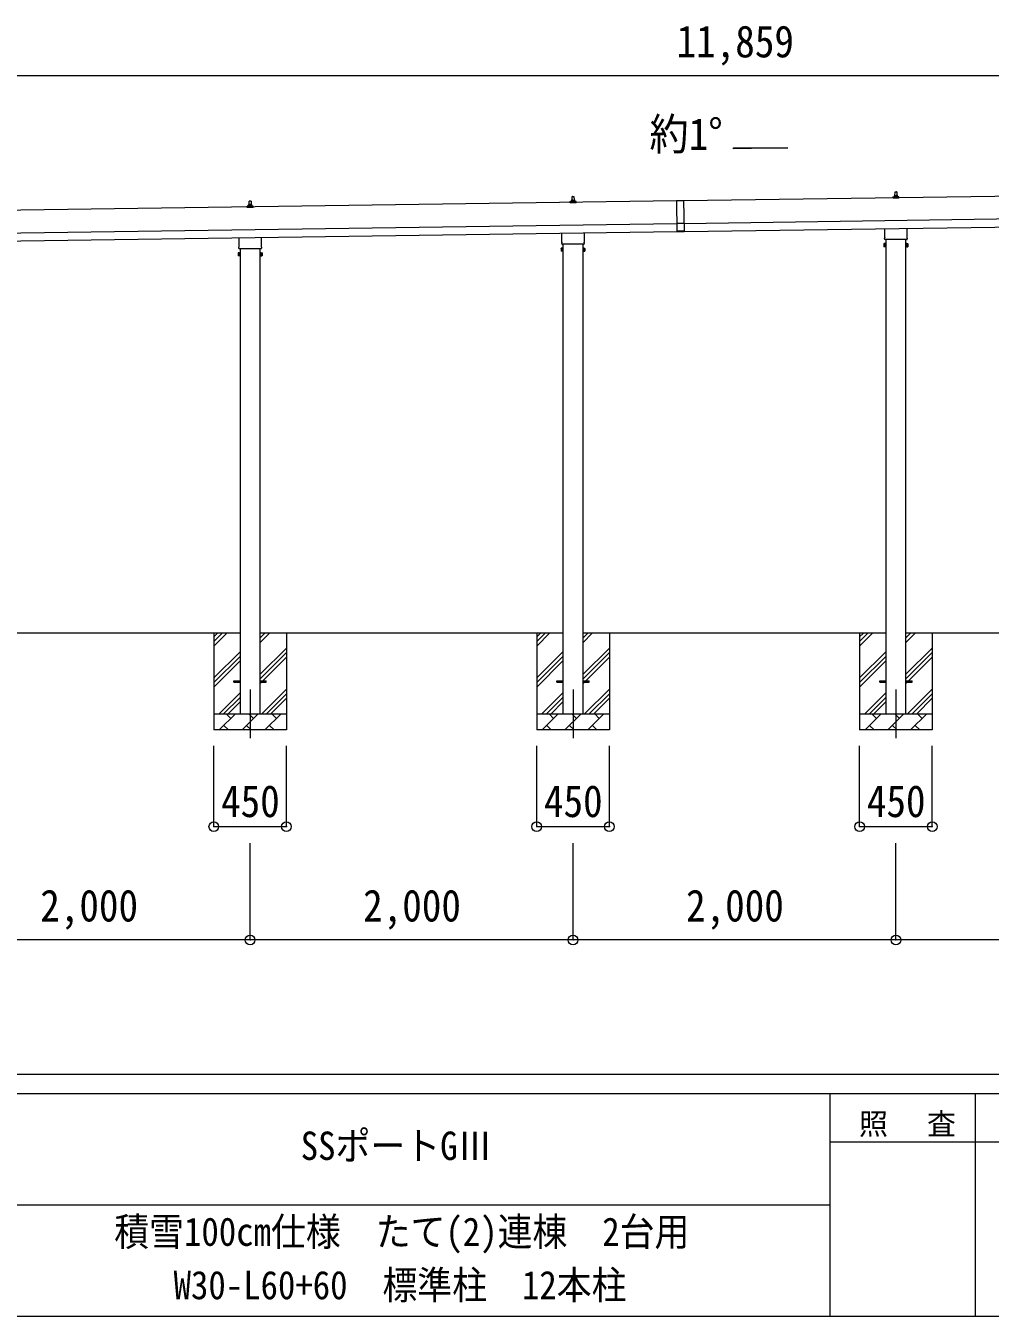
# Model space of a CAD drawing. Units: millimetres at full size, sheet at 1:60. Extents: x -16864 to 16864, y -11640 to 11640.
# Drawn here: x 422 to 6395, y -11640 to -3646 of the extents above; entities that cross this region are included whole.
import ezdxf
from ezdxf.enums import TextEntityAlignment as Align

# ---------------------------------------------------------------- set-up
doc = ezdxf.new("R2010")
doc.units = ezdxf.units.MM
doc.header["$LTSCALE"] = 60
doc.header["$PDMODE"] = 32
doc.header["$PDSIZE"] = 60
doc.linetypes.add('CHAIN1', pattern=[8, 5, -1, 1, -1])
for name, color, linetype, lineweight in [('0-1_Defpoints', 7, 'CHAIN1', 9), ('0-2_TEXT1', 4, 'Continuous', 9), ('0-3_SHAPE', 7, 'Continuous', 9), ('0-7_PARTS2', 7, 'Continuous', 9), ('0-8_TABLE1', 6, 'Continuous', 9), ('F-0', 7, 'Continuous', 9)]:
    doc.layers.add(name, color=color, linetype=linetype, lineweight=lineweight)
doc.styles.add('ＭＳ ゴシック', font='')
doc.styles.get('ＭＳ ゴシック').set_extended_font_data('MS Gothic')

msp = doc.modelspace()

# ---------------------------------------------------------------- linework, layer by layer
at = {"layer": '0-1_Defpoints'}
for p, q in [((1811.45, -7758.15), (1811.45, -8107.15)), ((3811.45, -7758.15), (3811.45, -8107.15)), ((5811.45, -7758.15), (5811.45, -8107.15))]:
    msp.add_line(p, q, dxfattribs=at)
at = {"layer": '0-2_TEXT1'}
for p, q in [((5142.29, -4402.32), (4806.29, -4407.12)), ((3805.76, -4726.75), (3806.48, -4703.23)), ((3807.48, -4702.25), (3816.03, -4702.25)), ((3817.03, -4703.23), (3817.76, -4726.75)), ((10707.14, -4641.09), (4496.52, -4729.82)), ((5793.51, -4713.68), (5793.51, -4705.97)), ((5830.01, -4713.68), (5793.51, -4713.68)), ((5793.89, -4705.18), (5829.63, -4705.18)), ((5794.27, -4704.99), (5800.99, -4703.37)), ((5801.38, -4703.18), (5822.14, -4703.18)), ((5801.76, -4702.39), (5801.76, -4698.18)), ((5802.76, -4698.18), (5820.76, -4698.18)), ((5805.76, -4698.18), (5806.48, -4674.66)), ((5807.48, -4673.68), (5816.03, -4673.68)), ((5817.03, -4674.66), (5817.76, -4698.18)), ((5821.76, -4702.39), (5821.76, -4698.18)), ((5829.24, -4704.99), (5822.52, -4703.37)), ((5830.01, -4713.68), (5830.01, -4705.97)), ((4451.52, -4730.46), (-1083.95, -4809.54)), ((1793.51, -4770.82), (1793.51, -4763.11)), ((1830.01, -4770.82), (1793.51, -4770.82)), ((1793.89, -4762.32), (1829.63, -4762.32)), ((1794.27, -4762.14), (1800.99, -4760.51)), ((1801.38, -4760.32), (1822.14, -4760.32)), ((1801.76, -4759.54), (1801.76, -4755.32)), ((1802.76, -4755.32), (1820.76, -4755.32)), ((1805.76, -4755.32), (1806.48, -4731.8)), ((1807.48, -4730.82), (1816.03, -4730.82)), ((1817.03, -4731.8), (1817.76, -4755.32)), ((1821.76, -4759.54), (1821.76, -4755.32)), ((1829.24, -4762.14), (1822.52, -4760.51)), ((1830.01, -4770.82), (1830.01, -4763.11)), ((3793.51, -4742.25), (3793.51, -4734.54)), ((3830.01, -4742.25), (3793.51, -4742.25)), ((3793.89, -4733.75), (3829.63, -4733.75)), ((3794.27, -4733.57), (3800.99, -4731.94)), ((3801.38, -4731.75), (3822.14, -4731.75)), ((3801.76, -4730.96), (3801.76, -4726.75)), ((3802.76, -4726.75), (3820.76, -4726.75)), ((3821.76, -4730.96), (3821.76, -4726.75)), ((3829.24, -4733.57), (3822.52, -4731.94)), ((3830.01, -4742.25), (3830.01, -4734.54)), ((4451.51, -4729.46), (4496.5, -4728.82)), ((4451.51, -4729.46), (4454.26, -4921.94)), ((4496.52, -4729.82), (4451.52, -4730.46)), ((4496.5, -4728.82), (4499.25, -4921.3)), ((4498.52, -4869.8), (10709.14, -4781.08)), ((-1081.95, -4949.52), (4453.52, -4870.44)), ((4498.53, -4870.8), (4453.53, -4871.44)), ((4499.23, -4919.8), (10709.85, -4831.07)), ((-1081.23, -4999.52), (4454.23, -4920.44)), ((3743.15, -4986.24), (3743.15, -4930.6)), ((3879.75, -4928.65), (3879.75, -4986.24)), ((4499.18, -4916.3), (4454.18, -4916.94)), ((4499.25, -4921.3), (4454.26, -4921.94)), ((5743.15, -4957.67), (5743.15, -4902.03)), ((5879.75, -4900.07), (5879.75, -4957.67)), ((1741.45, -5023.58), (1741.45, -5018.08)), ((1743.15, -5014.81), (1743.15, -4959.17)), ((1879.39, -5027.08), (1743.52, -5027.08)), ((1748.95, -5027.08), (1748.95, -7908.15)), ((1873.95, -7908.15), (1873.95, -5027.08)), ((1879.75, -4957.22), (1879.75, -5014.81)), ((1881.45, -5018.08), (1881.45, -5023.58)), ((3737.45, -5024.51), (3738.21, -5023.2)), ((3737.45, -5024.51), (3737.45, -5041.51)), ((3744.45, -5028.1), (3738.21, -5028.1)), ((3741.45, -4995.01), (3741.45, -4989.51)), ((3879.39, -4998.51), (3743.52, -4998.51)), ((3748.95, -4998.51), (3748.95, -7908.15)), ((3873.95, -7908.15), (3873.95, -4998.51)), ((3878.45, -5028.1), (3884.69, -5028.1)), ((3881.45, -4989.51), (3881.45, -4995.01)), ((3885.45, -5024.51), (3884.69, -5023.2)), ((3885.45, -5024.51), (3885.45, -5041.51)), ((5737.45, -4995.94), (5738.21, -4994.62)), ((5737.45, -4995.94), (5737.45, -5012.94)), ((5737.45, -5012.94), (5738.21, -5014.25)), ((5744.45, -4999.53), (5738.21, -4999.53)), ((5744.45, -5009.35), (5738.21, -5009.35)), ((5744.45, -5014.25), (5738.21, -5014.25)), ((5741.45, -4966.44), (5741.45, -4960.94)), ((5879.39, -4969.94), (5743.52, -4969.94)), ((5746.95, -5013.64), (5744.45, -5013.64)), ((5748.95, -4969.94), (5748.95, -7908.15)), ((5873.95, -7908.15), (5873.95, -4969.94)), ((5875.95, -5013.64), (5878.45, -5013.64)), ((5878.45, -4999.53), (5884.69, -4999.53)), ((5878.45, -5009.35), (5884.69, -5009.35)), ((5878.45, -5014.25), (5884.69, -5014.25)), ((5881.45, -4960.94), (5881.45, -4966.44)), ((5885.45, -4995.94), (5884.69, -4994.62)), ((5885.45, -5012.94), (5884.69, -5014.25)), ((5885.45, -4995.94), (5885.45, -5012.94)), ((1737.45, -5053.08), (1738.21, -5051.77)), ((1737.45, -5053.08), (1737.45, -5070.08)), ((1737.45, -5070.08), (1738.21, -5071.4)), ((1744.45, -5056.67), (1738.21, -5056.67)), ((1744.45, -5066.49), (1738.21, -5066.49)), ((1744.45, -5071.4), (1738.21, -5071.4)), ((1746.95, -5070.78), (1744.45, -5070.78)), ((1875.95, -5070.78), (1878.45, -5070.78)), ((1878.45, -5056.67), (1884.69, -5056.67)), ((1878.45, -5066.49), (1884.69, -5066.49)), ((1878.45, -5071.4), (1884.69, -5071.4)), ((1885.45, -5053.08), (1884.69, -5051.77)), ((1885.45, -5070.08), (1884.69, -5071.4)), ((1885.45, -5053.08), (1885.45, -5070.08)), ((3737.45, -5041.51), (3738.21, -5042.83)), ((3744.45, -5037.92), (3738.21, -5037.92)), ((3744.45, -5042.83), (3738.21, -5042.83)), ((3746.95, -5042.21), (3744.45, -5042.21)), ((3875.95, -5042.21), (3878.45, -5042.21)), ((3878.45, -5037.92), (3884.69, -5037.92)), ((3878.45, -5042.83), (3884.69, -5042.83)), ((3885.45, -5041.51), (3884.69, -5042.83)), ((1711.45, -7703.65), (1748.95, -7703.65)), ((1711.45, -7712.65), (1711.45, -7703.65)), ((1711.45, -7703.65), (1748.95, -7703.65)), ((1711.45, -7712.65), (1711.45, -7703.65)), ((1711.45, -7712.65), (1748.95, -7712.65)), ((1711.45, -7712.65), (1748.95, -7712.65)), ((1873.95, -7703.65), (1911.45, -7703.65)), ((1873.95, -7703.65), (1911.45, -7703.65)), ((1873.95, -7712.65), (1911.45, -7712.65)), ((1873.95, -7712.65), (1911.45, -7712.65)), ((1911.45, -7712.65), (1911.45, -7703.65)), ((1911.45, -7712.65), (1911.45, -7703.65)), ((3711.45, -7703.65), (3748.95, -7703.65)), ((3711.45, -7712.65), (3711.45, -7703.65)), ((3711.45, -7703.65), (3748.95, -7703.65)), ((3711.45, -7712.65), (3711.45, -7703.65)), ((3711.45, -7712.65), (3748.95, -7712.65)), ((3711.45, -7712.65), (3748.95, -7712.65)), ((3873.95, -7703.65), (3911.45, -7703.65)), ((3873.95, -7703.65), (3911.45, -7703.65)), ((3873.95, -7712.65), (3911.45, -7712.65)), ((3873.95, -7712.65), (3911.45, -7712.65)), ((3911.45, -7712.65), (3911.45, -7703.65)), ((3911.45, -7712.65), (3911.45, -7703.65)), ((5711.45, -7703.65), (5748.95, -7703.65)), ((5711.45, -7712.65), (5711.45, -7703.65)), ((5711.45, -7703.65), (5748.95, -7703.65)), ((5711.45, -7712.65), (5711.45, -7703.65)), ((5711.45, -7712.65), (5748.95, -7712.65)), ((5711.45, -7712.65), (5748.95, -7712.65)), ((5873.95, -7703.65), (5911.45, -7703.65)), ((5873.95, -7703.65), (5911.45, -7703.65)), ((5873.95, -7712.65), (5911.45, -7712.65)), ((5873.95, -7712.65), (5911.45, -7712.65)), ((5911.45, -7712.65), (5911.45, -7703.65)), ((5911.45, -7712.65), (5911.45, -7703.65))]:
    msp.add_line(p, q, dxfattribs=at)
for points in [[(3744.45, -5042.83), (3744.45, -5023.2), (3738.21, -5023.2)], [(3744.45, -5042.21), (3744.45, -5023.81), (3746.95, -5023.81)], [(3878.45, -5042.21), (3878.45, -5023.81), (3875.95, -5023.81)], [(3878.45, -5042.83), (3878.45, -5023.2), (3884.69, -5023.2)], [(5744.45, -5014.25), (5744.45, -4994.62), (5738.21, -4994.62)], [(5744.45, -5013.64), (5744.45, -4995.24), (5746.95, -4995.24)], [(5878.45, -5013.64), (5878.45, -4995.24), (5875.95, -4995.24)], [(5878.45, -5014.25), (5878.45, -4994.62), (5884.69, -4994.62)], [(1744.45, -5071.4), (1744.45, -5051.77), (1738.21, -5051.77)], [(1744.45, -5070.78), (1744.45, -5052.38), (1746.95, -5052.38)], [(1878.45, -5070.78), (1878.45, -5052.38), (1875.95, -5052.38)], [(1878.45, -5071.4), (1878.45, -5051.77), (1884.69, -5051.77)]]:
    msp.add_lwpolyline(points, dxfattribs=at)
for points in [[(3746.95, -5043.51), (3746.95, -5022.51), (3748.95, -5022.51), (3748.95, -5043.51)], [(3875.95, -5043.51), (3875.95, -5022.51), (3873.95, -5022.51), (3873.95, -5043.51)], [(5746.95, -5014.94), (5746.95, -4993.94), (5748.95, -4993.94), (5748.95, -5014.94)], [(5875.95, -5014.94), (5875.95, -4993.94), (5873.95, -4993.94), (5873.95, -5014.94)], [(1746.95, -5072.08), (1746.95, -5051.08), (1748.95, -5051.08), (1748.95, -5072.08)], [(1875.95, -5072.08), (1875.95, -5051.08), (1873.95, -5051.08), (1873.95, -5072.08)]]:
    msp.add_lwpolyline(points, close=True, dxfattribs=at)
for centre, radius, start, end in [((3807.48, -4703.25), 1, 90, 178.60509), ((3816.03, -4703.25), 1, 1.39491, 90), ((5794.51, -4705.97), 1, 103.62699, 180), ((5800.76, -4702.39), 1, 283.62699, 0), ((5805.84, -4698.81), 4.13, 90, 171.17633), ((5802.76, -4699.18), 1, 90, 180), ((5807.48, -4674.68), 1, 90, 178.60509), ((5815.09, -4698.18), 4.83, 133.60282, 180), ((5808.43, -4698.18), 4.83, 0, 46.39718), ((5816.03, -4674.68), 1, 1.39491, 90), ((5817.67, -4698.81), 4.13, 8.82367, 90), ((5820.76, -4699.18), 1, 0, 90), ((5822.76, -4702.39), 1, 180, 256.37301), ((5829.01, -4705.97), 1, 0, 76.37301), ((1794.51, -4763.11), 1, 103.62699, 180), ((1800.76, -4759.54), 1, 283.62699, 0), ((1805.84, -4755.96), 4.13, 90, 171.17633), ((1802.76, -4756.32), 1, 90, 180), ((1807.48, -4731.82), 1, 90, 178.60509), ((1815.09, -4755.32), 4.83, 133.60282, 180), ((1808.43, -4755.32), 4.83, 0, 46.39718), ((1816.03, -4731.82), 1, 1.39491, 90), ((1817.67, -4755.96), 4.13, 8.82367, 90), ((1820.76, -4756.32), 1, 0, 90), ((1822.76, -4759.54), 1, 180, 256.37301), ((1829.01, -4763.11), 1, 0, 76.37301), ((3794.51, -4734.54), 1, 103.62699, 180), ((3800.76, -4730.96), 1, 283.62699, 0), ((3805.84, -4727.39), 4.13, 90, 171.17633), ((3802.76, -4727.75), 1, 90, 180), ((3815.09, -4726.75), 4.83, 133.60282, 180), ((3808.43, -4726.75), 4.83, 0, 46.39718), ((3817.67, -4727.39), 4.13, 8.82367, 90), ((3820.76, -4727.75), 1, 0, 90), ((3822.76, -4730.96), 1, 180, 256.37301), ((3829.01, -4734.54), 1, 0, 76.37301), ((1745.45, -5018.08), 4, 125.09963, 180), ((1745.45, -5023.58), 4, 180, 194.47751), ((1745.45, -5023.58), 4, 194.47751, 241.04498), ((1877.45, -5023.58), 4, 298.95502, 345.52249), ((1877.45, -5018.08), 4, 0, 54.90037), ((1877.45, -5023.58), 4, 345.52249, 0), ((3753.69, -5033.01), 16.24, 162.41205, 197.58795), ((3741.8, -5025.65), 4.34, 145.61575, 214.38425), ((3745.45, -4989.51), 4, 125.09963, 180), ((3745.45, -4995.01), 4, 180, 194.47751), ((3745.45, -4995.01), 4, 194.47751, 241.04498), ((3877.45, -4995.01), 4, 298.95502, 345.52249), ((3877.45, -4989.51), 4, 0, 54.90037), ((3877.45, -4995.01), 4, 345.52249, 0), ((3869.21, -5033.01), 16.24, 342.41205, 17.58795), ((3881.11, -5025.65), 4.34, 325.61575, 34.38425), ((5741.8, -4997.08), 4.34, 145.61575, 214.38425), ((5753.69, -5004.44), 16.24, 162.41205, 197.58795), ((5741.8, -5011.8), 4.34, 145.61575, 214.38425), ((5745.45, -4960.94), 4, 125.09963, 180), ((5745.45, -4966.44), 4, 180, 194.47751), ((5745.45, -4966.44), 4, 194.47751, 241.04498), ((5877.45, -4966.44), 4, 298.95502, 345.52249), ((5877.45, -4960.94), 4, 0, 54.90037), ((5877.45, -4966.44), 4, 345.52249, 0), ((5869.21, -5004.44), 16.24, 342.41205, 17.58795), ((5881.11, -4997.08), 4.34, 325.61575, 34.38425), ((5881.11, -5011.8), 4.34, 325.61575, 34.38425), ((1741.8, -5054.22), 4.34, 145.61575, 214.38425), ((1753.69, -5061.58), 16.24, 162.41205, 197.58795), ((1741.8, -5068.94), 4.34, 145.61575, 214.38425), ((1869.21, -5061.58), 16.24, 342.41205, 17.58795), ((1881.11, -5054.22), 4.34, 325.61575, 34.38425), ((1881.11, -5068.94), 4.34, 325.61575, 34.38425), ((3741.8, -5040.37), 4.34, 145.61575, 214.38425), ((3881.11, -5040.37), 4.34, 325.61575, 34.38425)]:
    msp.add_arc(centre, radius, start, end, dxfattribs=at)
at = {"layer": '0-3_SHAPE'}
for p, q in [((1748.95, -7408.15), (-126.05, -7408.15)), ((1586.45, -7408.15), (1586.45, -8008.15)), ((1586.45, -7431.63), (1609.93, -7408.15)), ((1586.45, -7459.92), (1638.22, -7408.15)), ((1586.45, -7488.2), (1666.5, -7408.15)), ((3748.95, -7408.15), (1873.95, -7408.15)), ((1873.95, -7436.98), (1902.78, -7408.15)), ((1873.95, -7465.26), (1931.06, -7408.15)), ((2036.45, -7408.15), (2036.45, -8008.15)), ((3586.45, -7408.15), (3586.45, -8008.15)), ((3586.45, -7431.63), (3609.93, -7408.15)), ((3586.45, -7459.92), (3638.22, -7408.15)), ((3586.45, -7488.2), (3666.5, -7408.15)), ((5748.95, -7408.15), (3873.95, -7408.15)), ((3873.95, -7436.98), (3902.78, -7408.15)), ((3873.95, -7465.26), (3931.06, -7408.15)), ((4036.45, -7408.15), (4036.45, -8008.15)), ((5586.45, -7408.15), (5586.45, -8008.15)), ((5586.45, -7431.63), (5609.93, -7408.15)), ((5586.45, -7459.92), (5638.22, -7408.15)), ((5586.45, -7488.2), (5666.5, -7408.15)), ((7748.95, -7408.15), (5873.95, -7408.15)), ((5873.95, -7436.98), (5902.78, -7408.15)), ((5873.95, -7465.26), (5931.06, -7408.15)), ((6036.45, -7408.15), (6036.45, -8008.15)), ((1873.95, -7663.25), (2036.45, -7500.75)), ((3873.95, -7663.25), (4036.45, -7500.75)), ((5873.95, -7663.25), (6036.45, -7500.75)), ((1586.45, -7686.19), (1748.95, -7523.69)), ((1586.45, -7714.48), (1748.95, -7551.98)), ((1586.45, -7742.76), (1748.95, -7580.26)), ((1873.95, -7691.54), (2036.45, -7529.04)), ((1873.95, -7719.82), (2036.45, -7557.32)), ((3586.45, -7686.19), (3748.95, -7523.69)), ((3586.45, -7714.48), (3748.95, -7551.98)), ((3586.45, -7742.76), (3748.95, -7580.26)), ((3873.95, -7691.54), (4036.45, -7529.04)), ((3873.95, -7719.82), (4036.45, -7557.32)), ((5586.45, -7686.19), (5748.95, -7523.69)), ((5586.45, -7714.48), (5748.95, -7551.98)), ((5586.45, -7742.76), (5748.95, -7580.26)), ((5873.95, -7691.54), (6036.45, -7529.04)), ((5873.95, -7719.82), (6036.45, -7557.32)), ((1619.05, -7908.15), (1748.95, -7778.25)), ((1647.34, -7908.15), (1748.95, -7806.54)), ((1883.61, -7908.15), (2036.45, -7755.31)), ((1911.89, -7908.15), (2036.45, -7783.59)), ((1940.18, -7908.15), (2036.45, -7811.88)), ((3619.05, -7908.15), (3748.95, -7778.25)), ((3647.34, -7908.15), (3748.95, -7806.54)), ((3883.61, -7908.15), (4036.45, -7755.31)), ((3911.89, -7908.15), (4036.45, -7783.59)), ((3940.18, -7908.15), (4036.45, -7811.88)), ((5619.05, -7908.15), (5748.95, -7778.25)), ((5647.34, -7908.15), (5748.95, -7806.54)), ((5883.61, -7908.15), (6036.45, -7755.31)), ((5911.89, -7908.15), (6036.45, -7783.59)), ((5940.18, -7908.15), (6036.45, -7811.88)), ((1586.45, -7908.15), (2036.45, -7908.15)), ((1620.03, -8008.15), (1720.03, -7908.15)), ((1691.48, -7936.71), (1662.92, -7908.15)), ((1675.62, -7908.15), (1748.95, -7834.82)), ((1761.45, -8008.15), (1861.45, -7908.15)), ((1832.9, -7936.71), (1804.35, -7908.15)), ((1902.87, -8008.15), (2002.87, -7908.15)), ((1974.32, -7936.71), (1945.77, -7908.15)), ((3586.45, -7908.15), (4036.45, -7908.15)), ((3620.03, -8008.15), (3720.03, -7908.15)), ((3691.48, -7936.71), (3662.92, -7908.15)), ((3675.62, -7908.15), (3748.95, -7834.82)), ((3761.45, -8008.15), (3861.45, -7908.15)), ((3832.9, -7936.71), (3804.35, -7908.15)), ((3902.87, -8008.15), (4002.87, -7908.15)), ((3974.32, -7936.71), (3945.77, -7908.15)), ((5586.45, -7908.15), (6036.45, -7908.15)), ((5620.03, -8008.15), (5720.03, -7908.15)), ((5691.48, -7936.71), (5662.92, -7908.15)), ((5675.62, -7908.15), (5748.95, -7834.82)), ((5761.45, -8008.15), (5861.45, -7908.15)), ((5832.9, -7936.71), (5804.35, -7908.15)), ((5902.87, -8008.15), (6002.87, -7908.15)), ((5974.32, -7936.71), (5945.77, -7908.15)), ((1648.58, -7979.6), (1677.14, -8008.15)), ((1790.01, -7979.6), (1818.56, -8008.15)), ((1931.43, -7979.6), (1959.98, -8008.15)), ((3648.58, -7979.6), (3677.14, -8008.15)), ((3790.01, -7979.6), (3818.56, -8008.15)), ((3931.43, -7979.6), (3959.98, -8008.15)), ((5648.58, -7979.6), (5677.14, -8008.15)), ((5790.01, -7979.6), (5818.56, -8008.15)), ((5931.43, -7979.6), (5959.98, -8008.15)), ((2036.45, -8008.15), (1586.45, -8008.15)), ((4036.45, -8008.15), (3586.45, -8008.15)), ((6036.45, -8008.15), (5586.45, -8008.15))]:
    msp.add_line(p, q, dxfattribs=at)
at = {"layer": '0-7_PARTS2', "color": 4}
for p, q in [((4806.29, -4407.12), (4806.29, -4402.32)), ((4806.29, -4402.32), (5142.29, -4402.32))]:
    msp.add_line(p, q, dxfattribs=at)
at = {"layer": '0-8_TABLE1'}
for p, q in [((10742.45, -3955.51), (-1116.55, -3955.51)), ((1586.45, -8607.15), (1586.45, -8107.15)), ((2036.45, -8607.15), (2036.45, -8107.15)), ((3586.45, -8607.15), (3586.45, -8107.15)), ((4036.45, -8607.15), (4036.45, -8107.15)), ((5586.45, -8607.15), (5586.45, -8107.15)), ((6036.45, -8607.15), (6036.45, -8107.15)), ((1586.45, -8607.15), (2036.45, -8607.15)), ((3586.45, -8607.15), (4036.45, -8607.15)), ((5586.45, -8607.15), (6036.45, -8607.15)), ((1811.45, -9309.15), (1811.45, -8709.15)), ((3811.45, -9309.15), (3811.45, -8709.15)), ((5811.45, -9309.15), (5811.45, -8709.15)), ((1811.45, -9309.15), (-188.55, -9309.15)), ((3811.45, -9309.15), (1811.45, -9309.15)), ((5811.45, -9309.15), (3811.45, -9309.15)), ((7811.45, -9309.15), (5811.45, -9309.15))]:
    msp.add_line(p, q, dxfattribs=at)
for p in [(1586.45, -8607.15), (2036.45, -8607.15), (3586.45, -8607.15), (4036.45, -8607.15), (5586.45, -8607.15), (6036.45, -8607.15), (1811.45, -9309.15), (3811.45, -9309.15), (5811.45, -9309.15)]:
    msp.add_point(p, dxfattribs=at)
at = {"layer": 'F-0', "color": 5, "lineweight": 5}
for p, q in [((-16864.12, -10140), (16015.88, -10140)), ((-16864.12, -10260), (10682.37, -10260)), ((5402.37, -10260), (5402.37, -11640)), ((6302.37, -10260), (6302.37, -11640)), ((5402.37, -10560), (9002.37, -10560)), ((-6897.63, -10950), (5402.37, -10950)), ((-16864.12, -11640), (16015.88, -11640))]:
    msp.add_line(p, q, dxfattribs=at)

# ---------------------------------------------------------------- texts
at = {"layer": '0-7_PARTS2', "style": 'ＭＳ ゴシック', "width": 0.9}
msp.add_text('約1°', height=197.9, dxfattribs=at).set_placement((4285.2, -4474.88), align=Align.BOTTOM_LEFT)
at = {"layer": '0-8_TABLE1', "color": 7, "style": 'ＭＳ ゴシック', "width": 0.9}
for s, p in [('11,859', (4452.95, -3900.51)), ('450', (1631.45, -8607.15)), ('450', (3631.45, -8607.15)), ('450', (5631.45, -8607.15)), ('2,000', (511.45, -9254.15)), ('2,000', (2511.45, -9254.15)), ('2,000', (4511.45, -9254.15))]:
    msp.add_text(s, height=197.9, dxfattribs=at).set_placement(p, align=Align.BOTTOM_LEFT)
at = {"layer": 'F-0', "style": 'ＭＳ ゴシック', "width": 0.9}
for s, p in [('SSポートGⅢ', (2124.87, -10725)), ('積雪100cm仕様\u3000たて(2)連棟\u30002台用', (969.87, -11256.91)), ('W30-L60+60\u3000標準柱\u300012本柱', (1337.37, -11587.74))]:
    msp.add_text(s, height=176, dxfattribs=at).set_placement(p, align=Align.BOTTOM_LEFT)
at = {"layer": 'F-0', "insert": (5582.37, -10530), "char_height": 132, "attachment_point": 7, "style": 'ＭＳ ゴシック'}
msp.add_mtext('\\T1.17;照\u3000査', dxfattribs=at)

doc.saveas('drawing.dxf')
